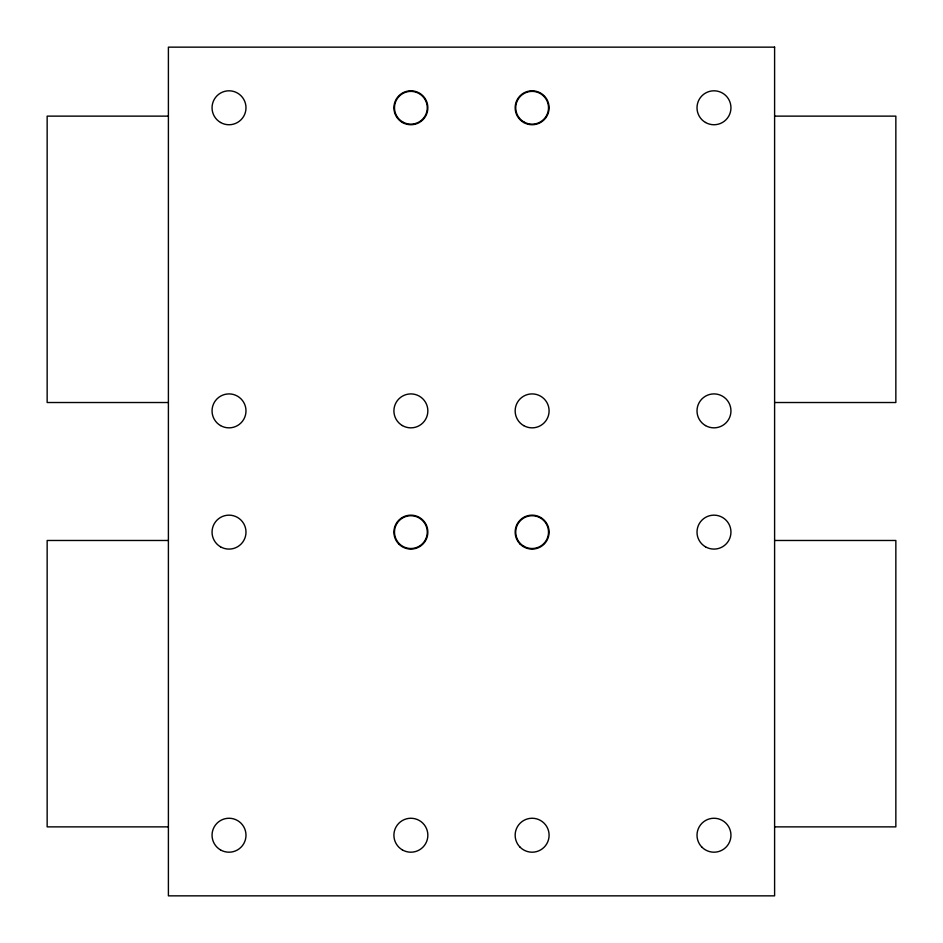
<?xml version="1.0" encoding="UTF-8"?>
<svg xmlns="http://www.w3.org/2000/svg" width="943" height="943" viewBox="0 0 943 943"><rect width="100%" height="100%" fill="white"/><g stroke="black" fill="none" stroke-linecap="round" stroke-linejoin="round"><path stroke-width="1.41" d="M168.396 116.13L47.15 116.13L47.15 402.52L168.396 402.52M774.604 116.13L895.85 116.13L895.85 402.52L774.604 402.52M168.396 540.48L47.15 540.48L47.15 826.87L168.396 826.87M774.604 540.48L895.85 540.48L895.85 826.87L774.604 826.87M774.604 47.15L168.396 47.15L168.396 895.85L774.604 895.85L774.604 47.15M220.532 546.822A16.974 16.974 0 0 0 245.993 532.123A16.974 16.974 0 0 0 220.532 517.424A16.974 16.974 0 0 0 220.532 546.822M398.877 544.123A16.974 16.974 0 0 0 427.273 536.52A16.974 16.974 0 0 0 406.48 515.727A16.974 16.974 0 0 0 398.877 544.123M520.123 544.123A16.974 16.974 0 0 0 548.52 536.52A16.974 16.974 0 0 0 527.726 515.727A16.974 16.974 0 0 0 520.123 544.123M705.494 546.822A16.974 16.974 0 0 0 730.955 532.123A16.974 16.974 0 0 0 705.494 517.424A16.974 16.974 0 0 0 705.494 546.822M705.494 425.576A16.974 16.974 0 0 0 730.955 410.877A16.974 16.974 0 0 0 705.494 396.178A16.974 16.974 0 0 0 705.494 425.576M523.636 425.576A16.974 16.974 0 0 0 549.097 410.877A16.974 16.974 0 0 0 523.636 396.178A16.974 16.974 0 0 0 523.636 425.576M402.39 425.576A16.974 16.974 0 0 0 427.851 410.877A16.974 16.974 0 0 0 402.39 396.178A16.974 16.974 0 0 0 402.39 425.576M220.532 425.576A16.974 16.974 0 0 0 245.993 410.877A16.974 16.974 0 0 0 220.532 396.178A16.974 16.974 0 0 0 220.532 425.576M220.532 122.472A16.974 16.974 0 0 0 245.993 107.773A16.974 16.974 0 0 0 220.532 93.074A16.974 16.974 0 0 0 220.532 122.472M402.39 122.472A16.974 16.974 0 0 0 427.851 107.773A16.974 16.974 0 0 0 402.39 93.074A16.974 16.974 0 0 0 402.39 122.472M523.636 122.472A16.974 16.974 0 0 0 549.097 107.773A16.974 16.974 0 0 0 523.636 93.074A16.974 16.974 0 0 0 523.636 122.472M705.494 122.472A16.974 16.974 0 0 0 730.955 107.773A16.974 16.974 0 0 0 705.494 93.074A16.974 16.974 0 0 0 705.494 122.472M701.981 847.227A16.974 16.974 0 0 0 730.377 839.624A16.974 16.974 0 0 0 709.596 818.83A16.974 16.974 0 0 0 701.981 847.227M520.123 847.227A16.974 16.974 0 0 0 548.52 839.624A16.974 16.974 0 0 0 527.726 818.83A16.974 16.974 0 0 0 520.123 847.227M402.39 849.926A16.974 16.974 0 0 0 427.851 835.227A16.974 16.974 0 0 0 402.39 820.528A16.974 16.974 0 0 0 402.39 849.926M220.532 849.926A16.974 16.974 0 0 0 245.993 835.227A16.974 16.974 0 0 0 220.532 820.528A16.974 16.974 0 0 0 220.532 849.926M523.919 546.315A16.396 16.396 0 0 0 548.52 532.123A16.396 16.396 0 0 0 523.919 517.919A16.396 16.396 0 0 0 523.919 546.315M523.919 121.965A16.396 16.396 0 0 0 548.52 107.773A16.396 16.396 0 0 0 523.919 93.569A16.396 16.396 0 0 0 523.919 121.965M402.685 121.965A16.396 16.396 0 0 0 427.273 107.773A16.396 16.396 0 0 0 402.685 93.569A16.396 16.396 0 0 0 402.685 121.965M399.29 543.71A16.396 16.396 0 0 0 426.719 536.367A16.396 16.396 0 0 0 406.633 516.281A16.396 16.396 0 0 0 399.29 543.71"/></g></svg>
